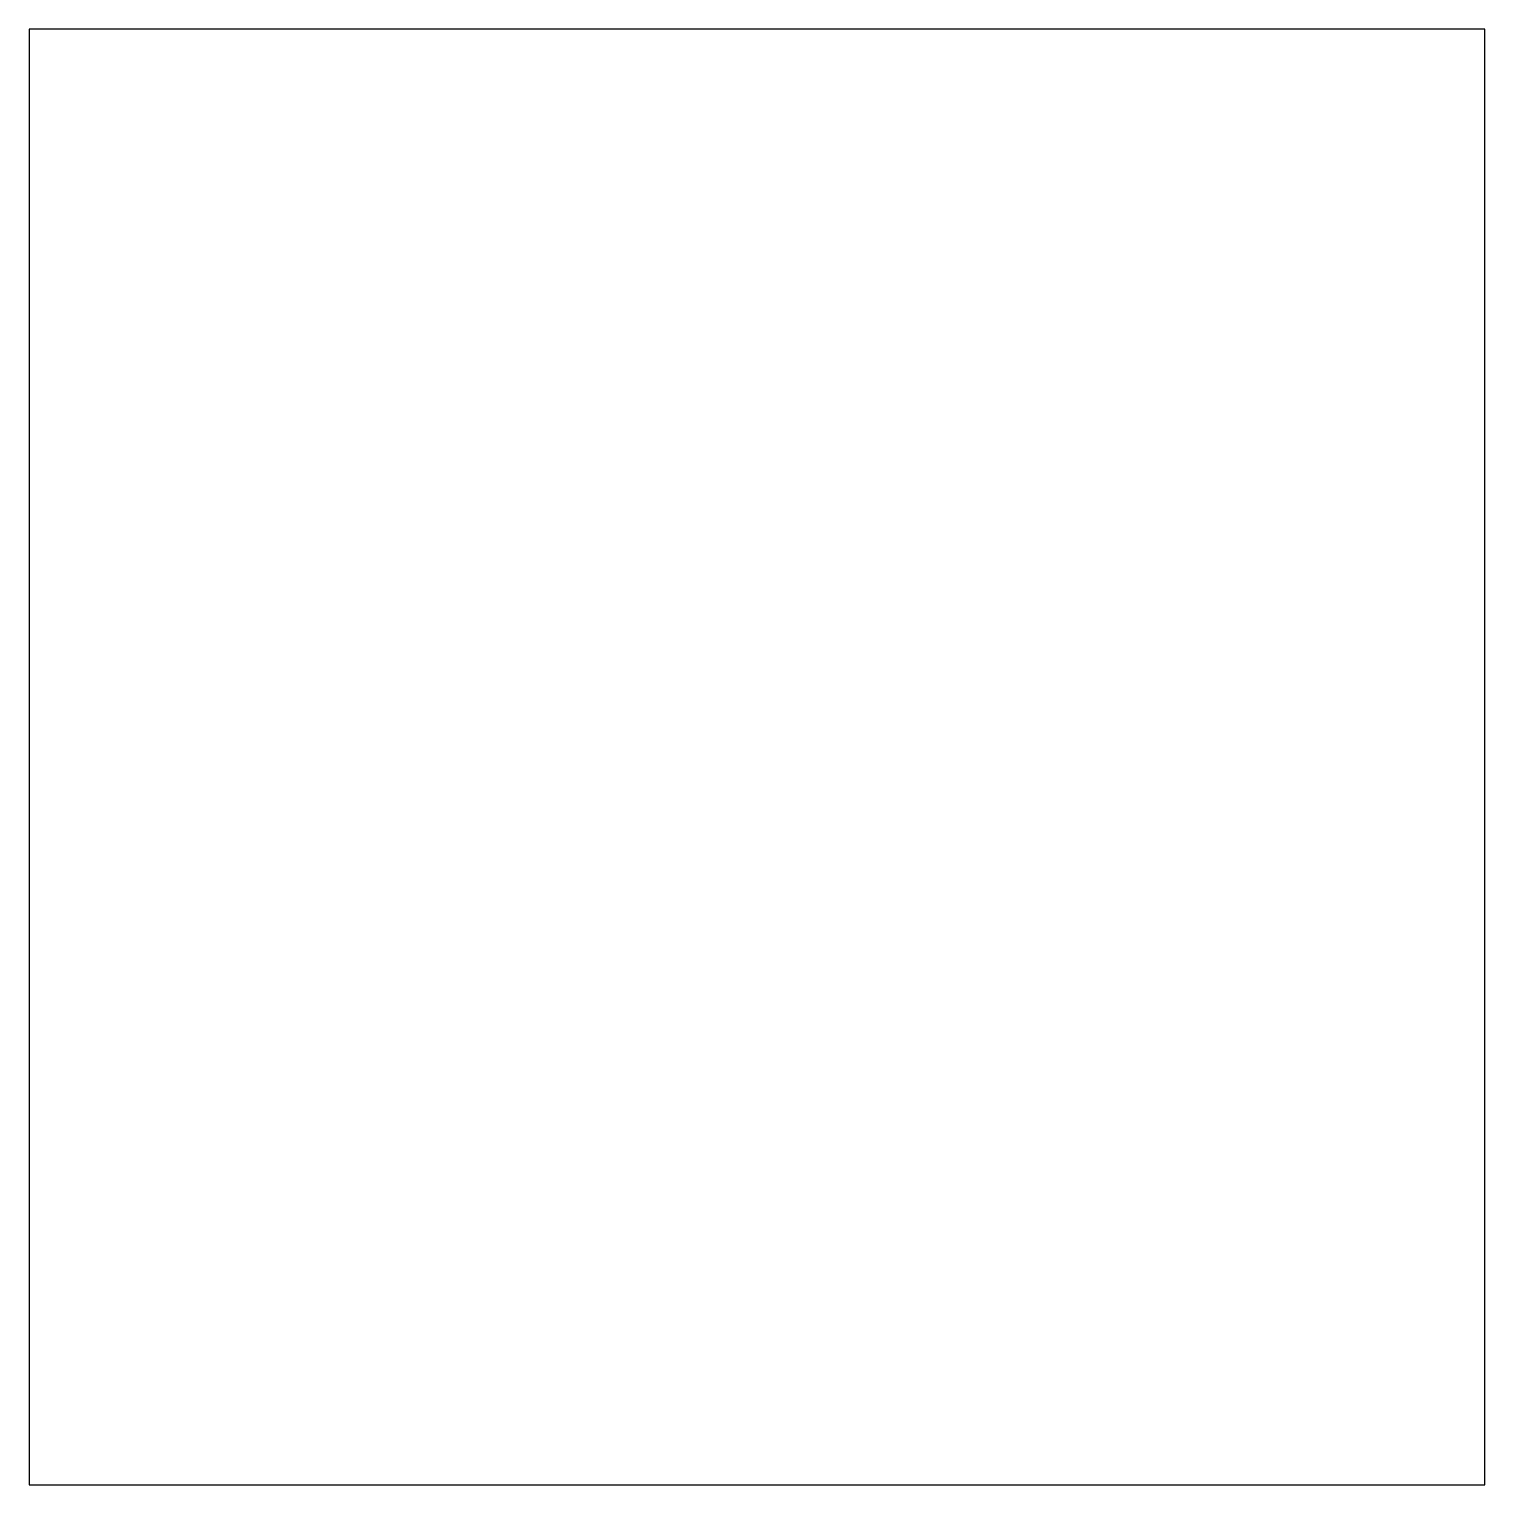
# Model space of a CAD drawing. Extents: x 0.88 to 1.88, y 0.88 to 1.88.
import ezdxf

# ---------------------------------------------------------------- set-up
doc = ezdxf.new("R2010")
doc.units = 0

msp = doc.modelspace()

# ---------------------------------------------------------------- linework, layer by layer
msp.add_lwpolyline([(0.875, 0.875), (1.875, 0.875), (1.875, 1.875), (0.875, 1.875)], close=True)

doc.saveas('drawing.dxf')
